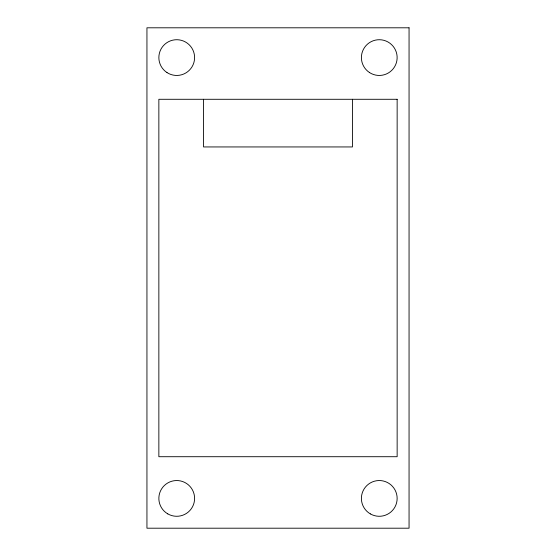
<?xml version="1.0" encoding="UTF-8"?>
<svg xmlns="http://www.w3.org/2000/svg" width="556" height="556" viewBox="0 0 556 556"><rect width="100%" height="100%" fill="white"/><g stroke="black" fill="none" stroke-linecap="round" stroke-linejoin="round"><path stroke-width="0.83" d="M352.462 99.288L352.462 146.944L203.538 146.944L203.538 99.288M409.056 27.8L146.944 27.8L146.944 528.2L409.056 528.2L409.056 27.8M397.144 99.288L158.856 99.288L158.856 456.712L397.144 456.712L397.144 99.288M370.338 513.89A17.868 17.868 0 0 0 397.144 498.412A17.868 17.868 0 0 0 370.338 482.935A17.868 17.868 0 0 0 370.338 513.89M167.794 513.89A17.868 17.868 0 0 0 194.6 498.412A17.868 17.868 0 0 0 167.794 482.935A17.868 17.868 0 0 0 167.794 513.89M369.538 72.572A17.868 17.868 0 0 0 397.116 58.519A17.868 17.868 0 0 0 371.158 41.665A17.868 17.868 0 0 0 369.538 72.572M166.995 72.572A17.868 17.868 0 0 0 194.572 58.519A17.868 17.868 0 0 0 168.614 41.665A17.868 17.868 0 0 0 166.995 72.572"/></g></svg>
